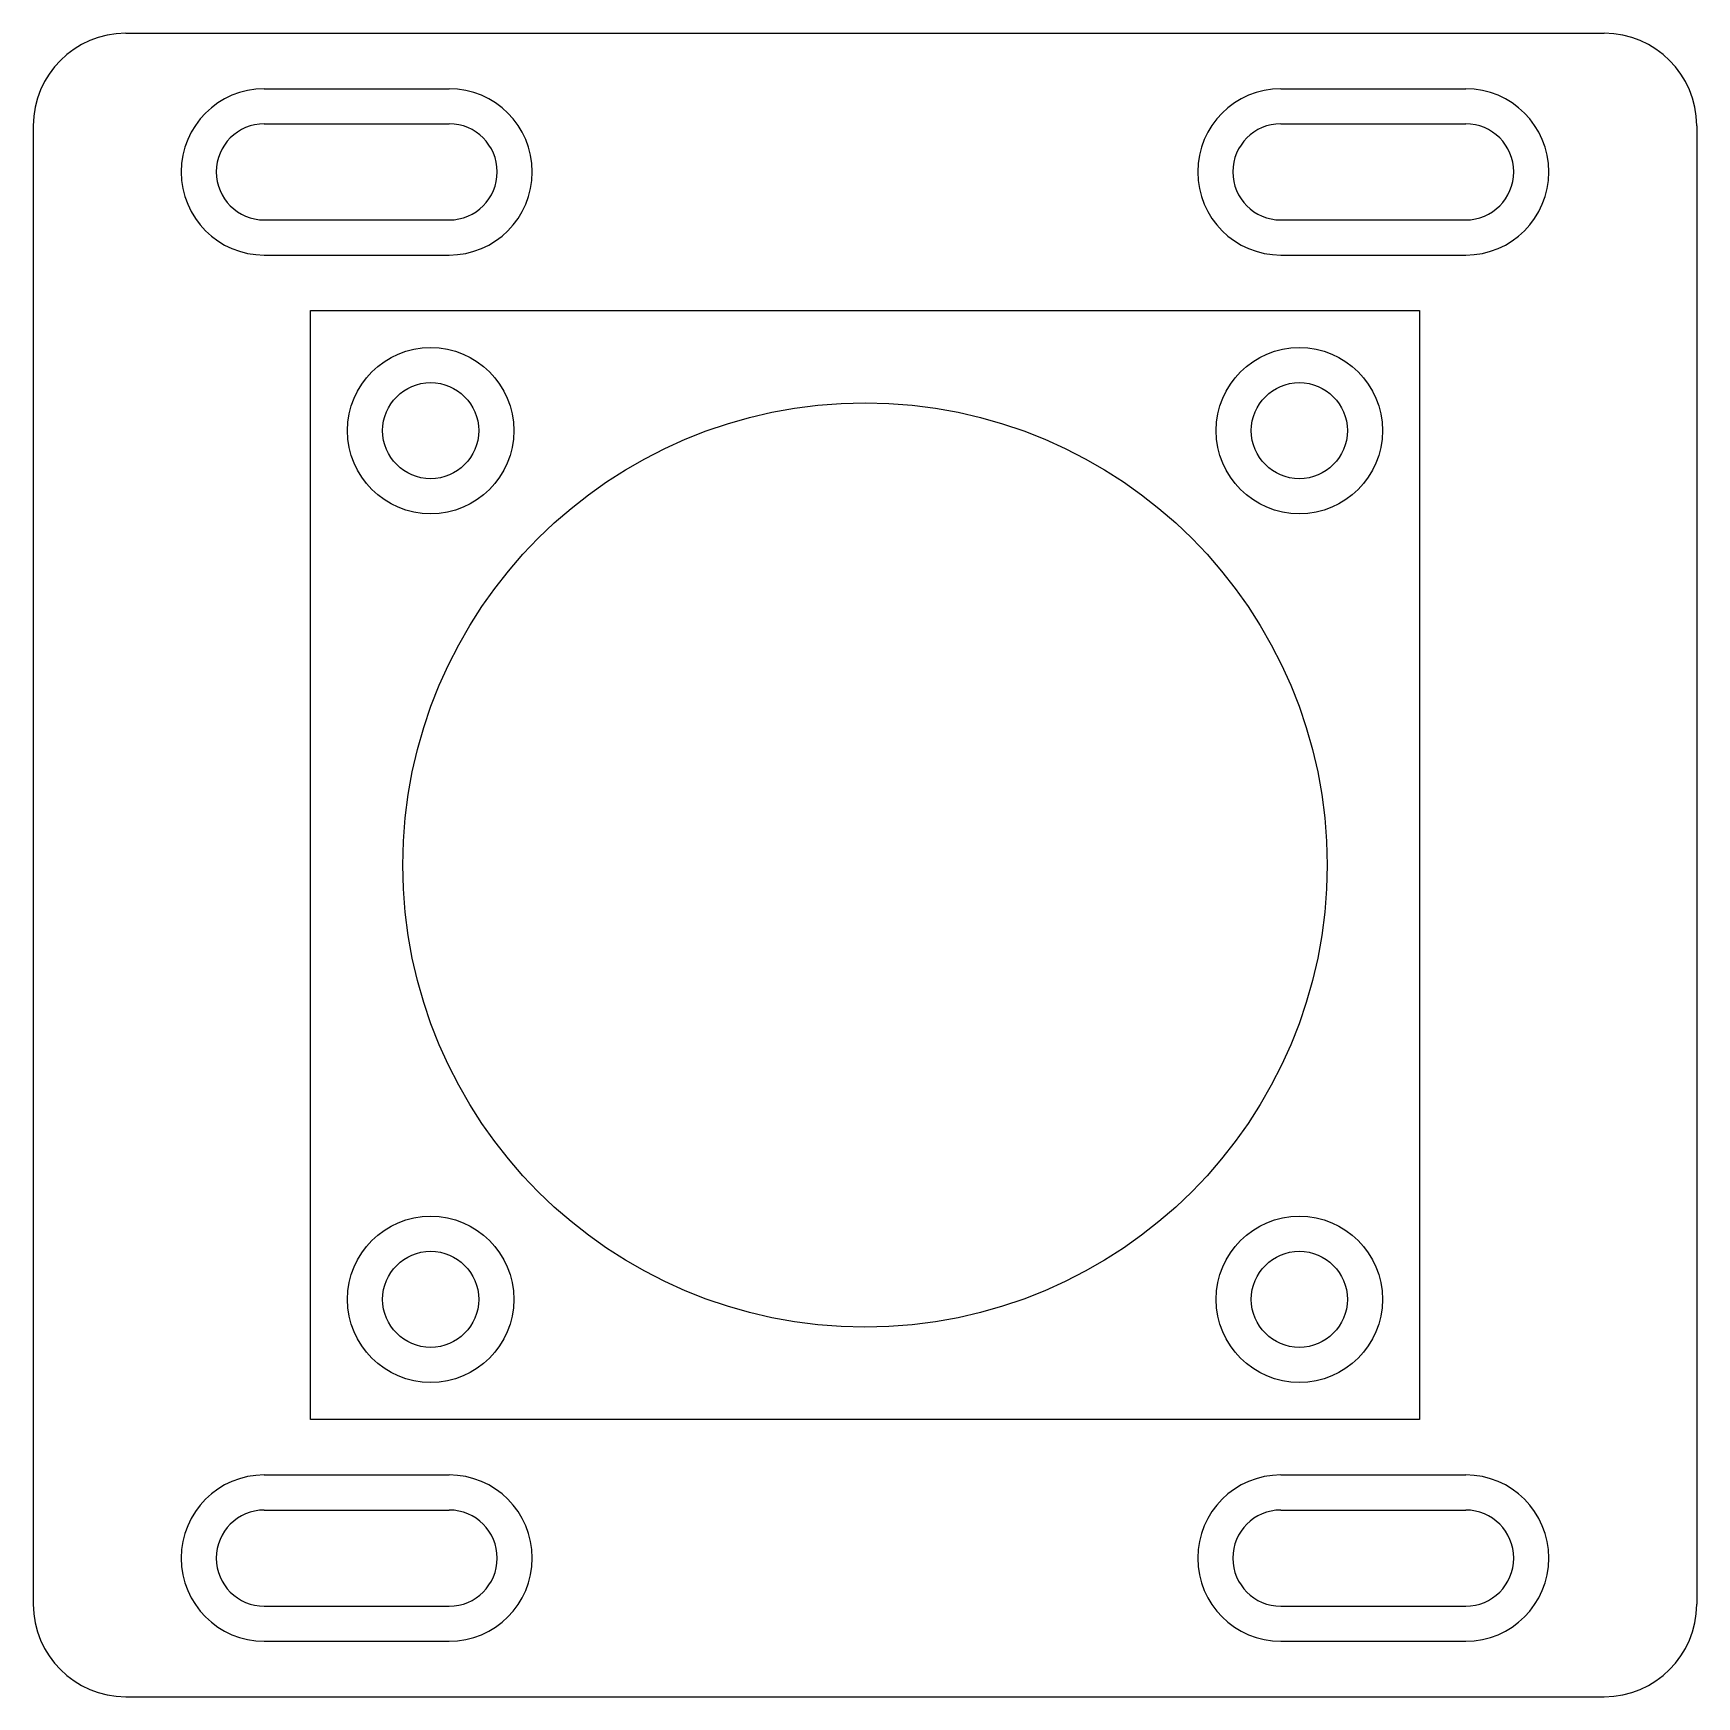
# Model space of a CAD drawing. Extents: x -45 to 45, y -45 to 45.
import ezdxf

# ---------------------------------------------------------------- set-up
doc = ezdxf.new("R2010")
doc.units = 0
doc.layers.add('Fusion002001', color=7, linetype='CONTINUOUS')

msp = doc.modelspace()

# ---------------------------------------------------------------- linework, layer by layer
at = {"layer": 'Fusion002001'}
for p, q in [((-40, 45), (40, 45)), ((-40, 45, -15), (40, 45, -15)), ((-40, 45, -15), (-40, 45)), ((-40, 45), (40, 45)), ((-40, 45, -15), (40, 45, -15)), ((-40, 45, -15), (-40, 45)), ((40, 45, -15), (40, 45)), ((40, 45, -15), (40, 45)), ((-32.5, 42, -5), (-22.5, 42, -5)), ((-32.5, 42, -5), (-32.5, 42)), ((-32.5, 42), (-22.5, 42)), ((-32.5, 42, -5), (-32.5, 42)), ((-32.5, 42, -5), (-22.5, 42, -5)), ((-32.5, 42), (-22.5, 42)), ((-22.5, 42, -5), (-22.5, 42)), ((-22.5, 42, -5), (-22.5, 42)), ((22.5, 42, -5), (32.5, 42, -5)), ((22.5, 42, -5), (22.5, 42)), ((22.5, 42), (32.5, 42)), ((22.5, 42, -5), (22.5, 42)), ((22.5, 42, -5), (32.5, 42, -5)), ((22.5, 42), (32.5, 42)), ((32.5, 42, -5), (32.5, 42)), ((32.5, 42, -5), (32.5, 42)), ((-45, 40), (-45, -40)), ((-45, 40, -15), (-45, -40, -15)), ((-45, 40, -15), (-45, -40, -15)), ((-45, 40), (-45, -40)), ((-45, 40, -15), (-45, 40)), ((-45, 40, -15), (-45, 40)), ((-32.5, 40.1, -5), (-22.5, 40.1, -5)), ((-32.5, 40.1, -15), (-22.5, 40.1, -15)), ((-32.5, 40.1, -15), (-22.5, 40.1, -15)), ((-32.5, 40.1, -5), (-22.5, 40.1, -5)), ((-32.5, 40.1, -15), (-32.5, 40.1, -5)), ((-32.5, 40.1, -15), (-32.5, 40.1, -5)), ((-22.5, 40.1, -15), (-22.5, 40.1, -5)), ((-22.5, 40.1, -15), (-22.5, 40.1, -5)), ((22.5, 40.1, -5), (32.5, 40.1, -5)), ((22.5, 40.1, -15), (32.5, 40.1, -15)), ((22.5, 40.1, -15), (32.5, 40.1, -15)), ((22.5, 40.1, -5), (32.5, 40.1, -5)), ((22.5, 40.1, -15), (22.5, 40.1, -5)), ((22.5, 40.1, -15), (22.5, 40.1, -5)), ((32.5, 40.1, -15), (32.5, 40.1, -5)), ((32.5, 40.1, -15), (32.5, 40.1, -5)), ((45, 40), (45, -40)), ((45, 40, -15), (45, -40, -15)), ((45, 40, -15), (45, 40)), ((45, 40), (45, -40)), ((45, 40, -15), (45, -40, -15)), ((45, 40, -15), (45, 40)), ((-32.5, 34.9, -5), (-22.5, 34.9, -5)), ((-32.5, 34.9, -15), (-22.5, 34.9, -15)), ((-32.5, 34.9, -15), (-32.5, 34.9, -5)), ((-32.5, 34.9, -5), (-22.5, 34.9, -5)), ((-32.5, 34.9, -15), (-22.5, 34.9, -15)), ((-32.5, 34.9, -15), (-32.5, 34.9, -5)), ((-22.5, 34.9, -15), (-22.5, 34.9, -5)), ((-22.5, 34.9, -15), (-22.5, 34.9, -5)), ((22.5, 34.9, -5), (32.5, 34.9, -5)), ((22.5, 34.9, -15), (32.5, 34.9, -15)), ((22.5, 34.9, -15), (22.5, 34.9, -5)), ((22.5, 34.9, -5), (32.5, 34.9, -5)), ((22.5, 34.9, -15), (32.5, 34.9, -15)), ((22.5, 34.9, -15), (22.5, 34.9, -5)), ((32.5, 34.9, -15), (32.5, 34.9, -5)), ((32.5, 34.9, -15), (32.5, 34.9, -5)), ((-32.5, 33, -5), (-22.5, 33, -5)), ((-32.5, 33, -5), (-32.5, 33)), ((-32.5, 33), (-22.5, 33)), ((-32.5, 33, -5), (-32.5, 33)), ((-32.5, 33, -5), (-22.5, 33, -5)), ((-32.5, 33), (-22.5, 33)), ((-22.5, 33, -5), (-22.5, 33)), ((-22.5, 33, -5), (-22.5, 33)), ((22.5, 33, -5), (32.5, 33, -5)), ((22.5, 33, -5), (22.5, 33)), ((22.5, 33), (32.5, 33)), ((22.5, 33, -5), (22.5, 33)), ((22.5, 33, -5), (32.5, 33, -5)), ((22.5, 33), (32.5, 33)), ((32.5, 33, -5), (32.5, 33)), ((32.5, 33, -5), (32.5, 33)), ((-30, 30, -15), (30, 30, -15)), ((-30, -30, -15), (-30, 30, -15)), ((-30, 30, -15), (-30, 30, -10)), ((-30, 30, -15), (30, 30, -15)), ((-30, 30, -10), (30, 30, -10)), ((-30, 30, -15), (-30, 30, -10)), ((-30, -30, -15), (-30, 30, -15)), ((-30, -30, -10), (-30, 30, -10)), ((-30, 30, -10), (30, 30, -10)), ((-30, -30, -10), (-30, 30, -10)), ((30, 30, -15), (30, -30, -15)), ((30, 30, -15), (30, 30, -10)), ((30, 30, -15), (30, 30, -10)), ((30, 30, -15), (30, -30, -15)), ((30, 30, -10), (30, -30, -10)), ((30, 30, -10), (30, -30, -10)), ((-20.9, 23.5, -10), (-20.9, 23.5, -5)), ((-20.9, 23.5, -10), (-20.9, 23.5, -5)), ((-19, 23.5, -5), (-19, 23.5)), ((-19, 23.5, -5), (-19, 23.5)), ((26.1, 23.5, -10), (26.1, 23.5, -5)), ((26.1, 23.5, -10), (26.1, 23.5, -5)), ((28, 23.5, -5), (28, 23.5)), ((28, 23.5, -5), (28, 23.5)), ((-20.9, -23.5, -10), (-20.9, -23.5, -5)), ((-20.9, -23.5, -10), (-20.9, -23.5, -5)), ((-19, -23.5, -5), (-19, -23.5)), ((-19, -23.5, -5), (-19, -23.5)), ((26.1, -23.5, -10), (26.1, -23.5, -5)), ((26.1, -23.5, -10), (26.1, -23.5, -5)), ((28, -23.5, -5), (28, -23.5)), ((28, -23.5, -5), (28, -23.5)), ((30, -30, -15), (-30, -30, -15)), ((-30, -30, -15), (-30, -30, -10)), ((30, -30, -15), (-30, -30, -15)), ((30, -30, -10), (-30, -30, -10)), ((-30, -30, -15), (-30, -30, -10)), ((30, -30, -10), (-30, -30, -10)), ((30, -30, -15), (30, -30, -10)), ((30, -30, -15), (30, -30, -10)), ((-32.5, -33, -5), (-22.5, -33, -5)), ((-32.5, -33, -5), (-32.5, -33)), ((-32.5, -33), (-22.5, -33)), ((-32.5, -33, -5), (-32.5, -33)), ((-32.5, -33, -5), (-22.5, -33, -5)), ((-32.5, -33), (-22.5, -33)), ((-22.5, -33, -5), (-22.5, -33)), ((-22.5, -33, -5), (-22.5, -33)), ((22.5, -33, -5), (32.5, -33, -5)), ((22.5, -33, -5), (22.5, -33)), ((22.5, -33), (32.5, -33)), ((22.5, -33, -5), (22.5, -33)), ((22.5, -33, -5), (32.5, -33, -5)), ((22.5, -33), (32.5, -33)), ((32.5, -33, -5), (32.5, -33)), ((32.5, -33, -5), (32.5, -33)), ((-32.5, -34.9, -5), (-22.5, -34.9, -5)), ((-32.5, -34.9, -15), (-22.5, -34.9, -15)), ((-32.5, -34.9, -15), (-22.5, -34.9, -15)), ((-32.5, -34.9, -5), (-22.5, -34.9, -5)), ((-32.5, -34.9, -15), (-32.5, -34.9, -5)), ((-32.5, -34.9, -15), (-32.5, -34.9, -5)), ((-22.5, -34.9, -15), (-22.5, -34.9, -5)), ((-22.5, -34.9, -15), (-22.5, -34.9, -5)), ((22.5, -34.9, -5), (32.5, -34.9, -5)), ((22.5, -34.9, -15), (32.5, -34.9, -15)), ((22.5, -34.9, -15), (32.5, -34.9, -15)), ((22.5, -34.9, -5), (32.5, -34.9, -5)), ((22.5, -34.9, -15), (22.5, -34.9, -5)), ((22.5, -34.9, -15), (22.5, -34.9, -5)), ((32.5, -34.9, -15), (32.5, -34.9, -5)), ((32.5, -34.9, -15), (32.5, -34.9, -5)), ((-45, -40, -15), (-45, -40)), ((-45, -40, -15), (-45, -40)), ((-32.5, -40.1, -5), (-22.5, -40.1, -5)), ((-32.5, -40.1, -15), (-22.5, -40.1, -15)), ((-32.5, -40.1, -15), (-32.5, -40.1, -5)), ((-32.5, -40.1, -5), (-22.5, -40.1, -5)), ((-32.5, -40.1, -15), (-22.5, -40.1, -15)), ((-32.5, -40.1, -15), (-32.5, -40.1, -5)), ((-22.5, -40.1, -15), (-22.5, -40.1, -5)), ((-22.5, -40.1, -15), (-22.5, -40.1, -5)), ((22.5, -40.1, -5), (32.5, -40.1, -5)), ((22.5, -40.1, -15), (32.5, -40.1, -15)), ((22.5, -40.1, -15), (22.5, -40.1, -5)), ((22.5, -40.1, -5), (32.5, -40.1, -5)), ((22.5, -40.1, -15), (32.5, -40.1, -15)), ((22.5, -40.1, -15), (22.5, -40.1, -5)), ((32.5, -40.1, -15), (32.5, -40.1, -5)), ((32.5, -40.1, -15), (32.5, -40.1, -5)), ((45, -40, -15), (45, -40)), ((45, -40, -15), (45, -40)), ((-32.5, -42, -5), (-22.5, -42, -5)), ((-32.5, -42, -5), (-32.5, -42)), ((-32.5, -42), (-22.5, -42)), ((-32.5, -42, -5), (-32.5, -42)), ((-32.5, -42, -5), (-22.5, -42, -5)), ((-32.5, -42), (-22.5, -42)), ((-22.5, -42, -5), (-22.5, -42)), ((-22.5, -42, -5), (-22.5, -42)), ((22.5, -42, -5), (32.5, -42, -5)), ((22.5, -42, -5), (22.5, -42)), ((22.5, -42), (32.5, -42)), ((22.5, -42, -5), (22.5, -42)), ((22.5, -42, -5), (32.5, -42, -5)), ((22.5, -42), (32.5, -42)), ((32.5, -42, -5), (32.5, -42)), ((32.5, -42, -5), (32.5, -42)), ((-40, -45), (40, -45)), ((-40, -45, -15), (40, -45, -15)), ((-40, -45, -15), (40, -45, -15)), ((-40, -45), (40, -45)), ((-40, -45, -15), (-40, -45)), ((-40, -45, -15), (-40, -45)), ((40, -45, -15), (40, -45)), ((40, -45, -15), (40, -45))]:
    msp.add_line(p, q, dxfattribs=at)
for centre, radius in [((-23.5, 23.5), 4.5), ((-23.5, 23.5), 4.5), ((-23.5, 23.5), 4.5), ((-23.5, 23.5), 4.5), ((23.5, 23.5), 4.5), ((23.5, 23.5), 4.5), ((23.5, 23.5), 4.5), ((23.5, 23.5), 4.5), ((-23.5, 23.5), 2.6), ((-23.5, 23.5), 2.6), ((-23.5, 23.5), 2.6), ((-23.5, 23.5), 2.6), ((23.5, 23.5), 2.6), ((23.5, 23.5), 2.6), ((23.5, 23.5), 2.6), ((23.5, 23.5), 2.6), ((0, 0), 25), ((0, 0), 25), ((0, 0), 25), ((0, 0), 25), ((-23.5, -23.5), 4.5), ((-23.5, -23.5), 4.5), ((-23.5, -23.5), 4.5), ((-23.5, -23.5), 4.5), ((23.5, -23.5), 4.5), ((23.5, -23.5), 4.5), ((23.5, -23.5), 4.5), ((23.5, -23.5), 4.5), ((-23.5, -23.5), 2.6), ((-23.5, -23.5), 2.6), ((-23.5, -23.5), 2.6), ((-23.5, -23.5), 2.6), ((23.5, -23.5), 2.6), ((23.5, -23.5), 2.6), ((23.5, -23.5), 2.6), ((23.5, -23.5), 2.6)]:
    msp.add_circle(centre, radius, dxfattribs=at)
for centre, radius, start, end in [((-40, 40), 5, 90, 180), ((-40, 40, -15), 5, 90, 180), ((-40, 40, -15), 5, 90, 180), ((-40, 40), 5, 90, 180), ((40, 40), 5, 0, 90), ((40, 40, -15), 5, 0, 90), ((40, 40, -15), 5, 0, 90), ((40, 40), 5, 0, 90), ((-32.5, 37.5, -5), 4.5, 90, -90), ((-32.5, 37.5, -5), 4.5, 90, -90), ((-32.5, 37.5), 4.5, 90, -90), ((-32.5, 37.5), 4.5, 90, -90), ((-22.5, 37.5, -5), 4.5, -90, 90), ((-22.5, 37.5), 4.5, -90, 90), ((-22.5, 37.5, -5), 4.5, -90, 90), ((-22.5, 37.5), 4.5, -90, 90), ((22.5, 37.5, -5), 4.5, 90, -90), ((22.5, 37.5, -5), 4.5, 90, -90), ((22.5, 37.5), 4.5, 90, -90), ((22.5, 37.5), 4.5, 90, -90), ((32.5, 37.5, -5), 4.5, -90, 90), ((32.5, 37.5), 4.5, -90, 90), ((32.5, 37.5, -5), 4.5, -90, 90), ((32.5, 37.5), 4.5, -90, 90), ((-32.5, 37.5, -5), 2.6, 90, -90), ((-32.5, 37.5, -15), 2.6, 90, -90), ((-32.5, 37.5, -5), 2.6, 90, -90), ((-32.5, 37.5, -15), 2.6, 90, -90), ((-22.5, 37.5, -5), 2.6, -90, 90), ((-22.5, 37.5, -15), 2.6, -90, 90), ((-22.5, 37.5, -5), 2.6, -90, 90), ((-22.5, 37.5, -15), 2.6, -90, 90), ((22.5, 37.5, -5), 2.6, 90, -90), ((22.5, 37.5, -15), 2.6, 90, -90), ((22.5, 37.5, -5), 2.6, 90, -90), ((22.5, 37.5, -15), 2.6, 90, -90), ((32.5, 37.5, -5), 2.6, -90, 90), ((32.5, 37.5, -15), 2.6, -90, 90), ((32.5, 37.5, -5), 2.6, -90, 90), ((32.5, 37.5, -15), 2.6, -90, 90), ((-32.5, -37.5, -5), 4.5, 90, -90), ((-32.5, -37.5, -5), 4.5, 90, -90), ((-32.5, -37.5), 4.5, 90, -90), ((-32.5, -37.5), 4.5, 90, -90), ((-22.5, -37.5, -5), 4.5, -90, 90), ((-22.5, -37.5), 4.5, -90, 90), ((-22.5, -37.5, -5), 4.5, -90, 90), ((-22.5, -37.5), 4.5, -90, 90), ((22.5, -37.5, -5), 4.5, 90, -90), ((22.5, -37.5, -5), 4.5, 90, -90), ((22.5, -37.5), 4.5, 90, -90), ((22.5, -37.5), 4.5, 90, -90), ((32.5, -37.5, -5), 4.5, -90, 90), ((32.5, -37.5), 4.5, -90, 90), ((32.5, -37.5, -5), 4.5, -90, 90), ((32.5, -37.5), 4.5, -90, 90), ((-32.5, -37.5, -5), 2.6, 90, -90), ((-32.5, -37.5, -15), 2.6, 90, -90), ((-32.5, -37.5, -5), 2.6, 90, -90), ((-32.5, -37.5, -15), 2.6, 90, -90), ((-22.5, -37.5, -5), 2.6, -90, 90), ((-22.5, -37.5, -15), 2.6, -90, 90), ((-22.5, -37.5, -5), 2.6, -90, 90), ((-22.5, -37.5, -15), 2.6, -90, 90), ((22.5, -37.5, -5), 2.6, 90, -90), ((22.5, -37.5, -15), 2.6, 90, -90), ((22.5, -37.5, -5), 2.6, 90, -90), ((22.5, -37.5, -15), 2.6, 90, -90), ((32.5, -37.5, -5), 2.6, -90, 90), ((32.5, -37.5, -15), 2.6, -90, 90), ((32.5, -37.5, -5), 2.6, -90, 90), ((32.5, -37.5, -15), 2.6, -90, 90), ((-40, -40), 5, 180, -90), ((-40, -40, -15), 5, 180, -90), ((-40, -40, -15), 5, 180, -90), ((-40, -40), 5, 180, -90), ((40, -40), 5, -90, 0), ((40, -40, -15), 5, -90, 0), ((40, -40, -15), 5, -90, 0), ((40, -40), 5, -90, 0)]:
    msp.add_arc(centre, radius, start, end, dxfattribs=at)
msp.add_open_spline([(25, 0), (25, 0, -10)], degree=1, dxfattribs=at)
msp.add_open_spline([(25, 0), (25, 0, -10)], degree=1, dxfattribs=at)

doc.saveas('drawing.dxf')
